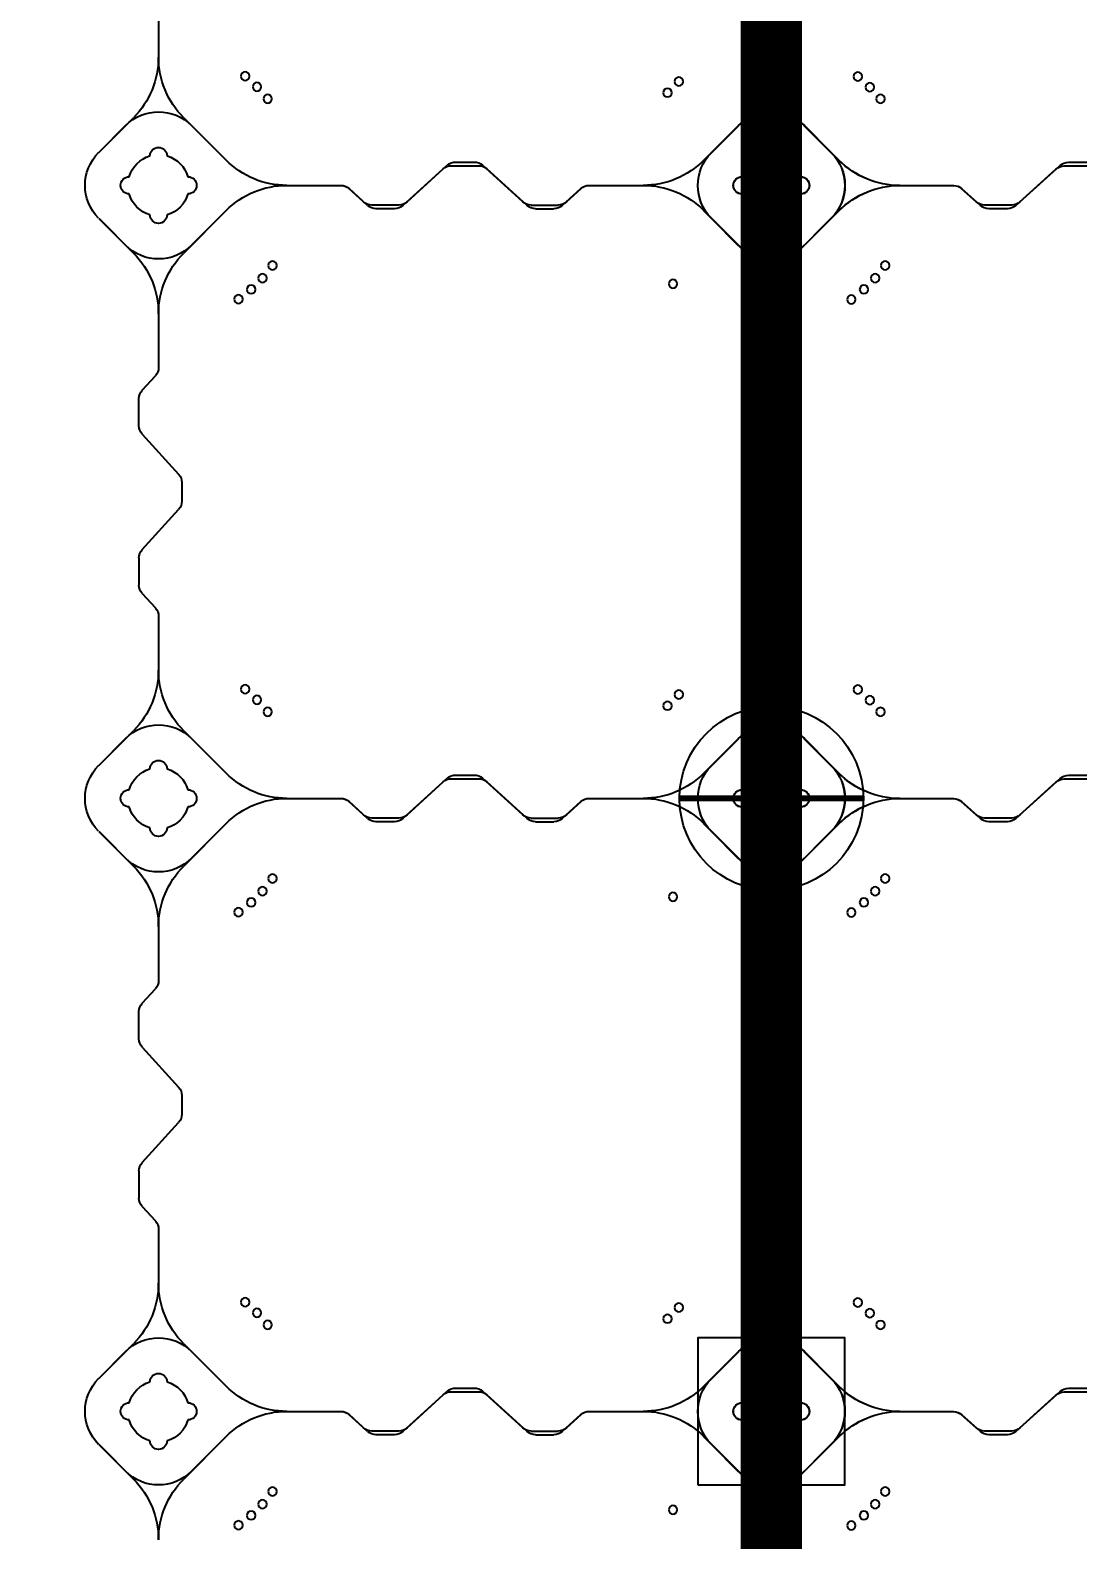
# Model space of a CAD drawing. Header units: millimetres. Extents: x -1612139 to -1260738, y 1141106 to 1536160.
# Drawn here: x -1313624 to -1312769, y 1263707 to 1264938 of the extents above; entities that cross this region are included whole.
import ezdxf

# ---------------------------------------------------------------- set-up
doc = ezdxf.new("R2010")
doc.units = ezdxf.units.MM
doc.header["$LTSCALE"] = 10
doc.layers.get('0').update_dxf_attribs({"linetype": 'CONTINUOUS'})
doc.layers.get('DEFPOINTS').update_dxf_attribs({"linetype": 'CONTINUOUS'})
doc.layers.add('W-FLOAT_BOWL浮筒', color=253, linetype='CONTINUOUS')
doc.styles.add('STANDARD_T3', font='simplex.shx', dxfattribs={"width": 0.7, "bigfont": 'gbcbig.shx'})
doc.dimstyles.new('W&&200', dxfattribs={"dimtxt": 700, "dimasz": 200, "dimexe": 500, "dimexo": 600, "dimgap": 200, "dimtad": 1, "dimdec": 0, "dimzin": 0, "dimdsep": 46, "dimtxsty": 'STANDARD_T3', "dimcen": 0.09, "dimclrd": 1, "dimclre": 1, "dimclrt": 7, "dimazin": 2, "dimtfac": 1, "dimtdec": 0, "dimtix": 1, "dimtmove": 2, "dimatfit": 3, "dimfxl": 100, "dimtolj": 1, "dimtzin": 0, "dimarcsym": 0})

# ---------------------------------------------------------------- blocks, each defined once
blk = doc.blocks.new('蓝色')
at = {"layer": 'W-FLOAT_BOWL浮筒', "color": 5}
for p, q in [((19951.1, -7979.1), (19985.8, -7944.4)), ((19979.5, -7950.8), (19951.2, -7979.1)), ((19957.5, -7972.8), (19985.8, -7944.5)), ((19957.5, -7972.7), (19979.4, -7950.8)), ((20061.6, -7979.1), (20026.8, -7944.4)), ((20055.2, -7972.8), (20026.8, -7944.5)), ((20033.2, -7950.8), (20055.2, -7972.7)), ((20033.2, -7950.8), (20061.5, -7979.1)), ((20173.5, -7986.2), (20161.6, -7997)), ((20177, -7983.2), (20161.8, -7997)), ((20202.5, -7983.6), (20180.2, -7983.6)), ((20199, -7980.6), (20183.7, -7980.6)), ((20205.7, -7983.2), (20238.5, -8013)), ((20209.2, -7986.2), (20242, -8016)), ((20110.9, -7999.6), (20155.1, -7999.6)), ((20110.9, -7999.6), (20154.9, -7999.6)), ((20245.2, -8015.6), (20267.5, -8015.6)), ((19985.8, -8054.9), (19951.1, -8020.1)), ((19979.5, -8048.4), (19951.2, -8020.1)), ((19979.4, -8048.4), (19957.5, -8026.5)), ((19957.5, -8026.5), (19985.8, -8054.8)), ((20026.8, -8054.9), (20061.6, -8020.1)), ((20055.2, -8026.5), (20026.8, -8054.8)), ((20033.2, -8048.4), (20061.5, -8020.1)), ((20055.2, -8026.5), (20033.2, -8048.4)), ((20248.7, -8018.6), (20264, -8018.6)), ((20006.3, -8148.4), (20006.3, -8104.2)), ((20006.3, -8148.2), (20006.3, -8104.2)), ((19989.9, -8170.3), (20003.7, -8155.1)), ((19992.9, -8166.8), (20003.7, -8154.9)), ((19990.3, -8195.8), (19990.3, -8173.5)), ((19987.3, -8192.3), (19987.3, -8177)), ((19989.9, -8199), (20019.7, -8231.8)), ((19992.9, -8202.5), (20022.7, -8235.3)), ((20022.3, -8260.8), (20022.3, -8238.5)), ((20025.3, -8257.3), (20025.3, -8242)), ((19989.9, -8300.3), (20019.7, -8267.5)), ((19992.9, -8296.8), (20022.7, -8264)), ((19987.3, -8307), (19987.3, -8322.3)), ((19990.3, -8303.5), (19990.3, -8325.8)), ((19989.9, -8329), (20003.7, -8344.2)), ((19992.9, -8332.5), (20003.7, -8344.4)), ((20006.3, -8394.9), (20006.3, -8350.9)), ((20006.3, -8394.9), (20006.3, -8351.1)), ((19951.1, -8479.1), (19985.8, -8444.4)), ((19957.5, -8472.8), (19985.8, -8444.5)), ((20061.6, -8479.1), (20026.8, -8444.4)), ((20055.2, -8472.8), (20026.8, -8444.5)), ((19979.5, -8450.8), (19951.2, -8479.1)), ((19957.5, -8472.7), (19979.4, -8450.8)), ((20033.2, -8450.8), (20055.2, -8472.7)), ((20033.2, -8450.8), (20061.5, -8479.1)), ((20177, -8483.2), (20161.8, -8497)), ((20202.5, -8483.6), (20180.2, -8483.6)), ((20199, -8480.6), (20183.7, -8480.6)), ((20205.7, -8483.2), (20238.5, -8513)), ((20173.5, -8486.2), (20161.6, -8497)), ((20209.2, -8486.2), (20242, -8516)), ((20110.9, -8499.6), (20155.1, -8499.6)), ((20110.9, -8499.6), (20154.9, -8499.6)), ((19985.8, -8554.9), (19951.1, -8520.1)), ((19979.5, -8548.4), (19951.2, -8520.1)), ((20026.8, -8554.9), (20061.6, -8520.1)), ((20033.2, -8548.4), (20061.5, -8520.1)), ((20245.2, -8515.6), (20267.5, -8515.6)), ((20248.7, -8518.6), (20264, -8518.6)), ((19979.4, -8548.4), (19957.5, -8526.5)), ((19957.5, -8526.5), (19985.8, -8554.8)), ((20055.2, -8526.5), (20026.8, -8554.8)), ((20055.2, -8526.5), (20033.2, -8548.4)), ((20006.3, -8648.4), (20006.3, -8604.2)), ((20006.3, -8648.2), (20006.3, -8604.2)), ((19989.9, -8670.3), (20003.7, -8655.1)), ((19992.9, -8666.8), (20003.7, -8654.9)), ((19987.3, -8692.3), (19987.3, -8677)), ((19990.3, -8695.8), (19990.3, -8673.5)), ((19989.9, -8699), (20019.7, -8731.8)), ((19992.9, -8702.5), (20022.7, -8735.3)), ((20022.3, -8760.8), (20022.3, -8738.5)), ((20025.3, -8757.3), (20025.3, -8742)), ((19992.9, -8796.8), (20022.7, -8764)), ((19989.9, -8800.3), (20019.7, -8767.5)), ((19990.3, -8803.5), (19990.3, -8825.8)), ((19987.3, -8807), (19987.3, -8822.3)), ((19989.9, -8829), (20003.7, -8844.2)), ((19992.9, -8832.5), (20003.7, -8844.4)), ((20006.3, -8894.9), (20006.3, -8850.9)), ((20006.3, -8894.9), (20006.3, -8851.1)), ((19951.1, -8979.1), (19985.8, -8944.4)), ((19979.5, -8950.8), (19951.2, -8979.1)), ((19957.5, -8972.8), (19985.8, -8944.5)), ((19957.5, -8972.7), (19979.4, -8950.8)), ((20061.6, -8979.1), (20026.8, -8944.4)), ((20055.2, -8972.8), (20026.8, -8944.5)), ((20033.2, -8950.8), (20055.2, -8972.7)), ((20033.2, -8950.8), (20061.5, -8979.1)), ((20173.5, -8986.2), (20161.6, -8997)), ((20177, -8983.2), (20161.8, -8997)), ((20202.5, -8983.6), (20180.2, -8983.6)), ((20199, -8980.6), (20183.7, -8980.6)), ((20205.7, -8983.2), (20238.5, -9013)), ((20209.2, -8986.2), (20242, -9016)), ((20110.9, -8999.6), (20155.1, -8999.6)), ((20110.9, -8999.6), (20154.9, -8999.6)), ((19985.8, -9054.9), (19951.1, -9020.1)), ((19979.5, -9048.4), (19951.2, -9020.1)), ((20026.8, -9054.9), (20061.6, -9020.1)), ((20033.2, -9048.4), (20061.5, -9020.1)), ((20245.2, -9015.6), (20267.5, -9015.6)), ((20248.7, -9018.6), (20264, -9018.6)), ((19979.4, -9048.4), (19957.5, -9026.5)), ((19957.5, -9026.5), (19985.8, -9054.8)), ((20055.2, -9026.5), (20026.8, -9054.8)), ((20055.2, -9026.5), (20033.2, -9048.4)), ((20006.3, -9148.4), (20006.3, -9104.2)), ((20006.3, -9148.2), (20006.3, -9104.2))]:
    blk.add_line(p, q, dxfattribs=at)
for centre in [(20071.6, -7906.7), (20081.9, -7914.9), (20091.1, -7924.1), (20099.2, -7934.3), (20086.6, -8079.9), (20095.3, -8070.2), (20076.9, -8088.6), (20071.6, -8406.7), (20081.9, -8414.9), (20091.1, -8424.1), (20099.2, -8434.3), (20095.3, -8570.2), (20086.6, -8579.9), (20076.9, -8588.6), (20071.6, -8906.7), (20081.9, -8914.9), (20091.1, -8924.1), (20099.2, -8934.3), (20095.3, -9070.2), (20076.9, -9088.6), (20086.6, -9079.9)]:
    blk.add_circle(centre, 3.5, dxfattribs=at)
for centre, radius, start, end in [((19936.3, -7894.9), 70, 315, 0), ((19936.3, -7895), 70, 315, 0), ((20076.3, -7894.9), 70, 180, 225), ((20076.3, -7895), 70, 180, 225), ((20006.3, -7977.7), 38, 45, 135), ((20006.4, -7977.7), 38, 45, 135), ((19984.4, -7999.6), 38, 135, 225), ((19984.4, -7999.7), 38, 135, 225), ((20006.3, -7999.6), 25, 106.2602, 163.7398), ((20006.3, -7999.6), 25, 106.2602, 163.7398), ((20006.3, -7999.6), 25, 106.2602, 163.7398), ((20006.3, -7999.6), 25, 106.2602, 163.7398), ((20006.3, -7975.6), 7, 0, 180), ((20006.3, -7975.6), 7, 0, 180), ((20006.3, -7975.6), 7, 0, 180), ((20006.3, -7975.6), 7, 0, 180), ((20006.3, -7999.6), 25, 16.2602, 73.7398), ((20006.3, -7999.6), 25, 16.2602, 73.7398), ((20006.3, -7999.6), 25, 16.2602, 73.7398), ((20006.3, -7999.6), 25, 16.2602, 73.7398), ((20028.3, -7999.6), 38, 315, 45), ((20028.3, -7999.7), 38, 315, 45), ((20111, -7929.6), 70, 225, 270), ((20111.1, -7929.6), 70, 225, 270), ((20180.2, -7993.6), 10, 90, 132.2737), ((20183.7, -7990.6), 10, 90, 132.2737), ((20199, -7990.6), 10, 47.7263, 90), ((20202.5, -7993.6), 10, 47.7263, 90), ((19982.3, -7999.6), 7, 90, 270), ((19982.3, -7999.6), 7, 90, 270), ((19982.3, -7999.6), 7, 90, 270), ((19982.3, -7999.6), 7, 90, 270), ((20030.3, -7999.6), 7, 270, 90), ((20030.3, -7999.6), 7, 270, 90), ((20030.3, -7999.6), 7, 270, 90), ((20030.3, -7999.6), 7, 270, 90), ((20111, -8069.6), 70, 90, 135), ((20111.1, -8069.6), 70, 90, 135), ((20154.9, -7989.6), 10, 270, 312.2737), ((20155.1, -7989.6), 10, 270, 312.2737), ((20006.3, -7999.6), 25, 196.2602, 253.7398), ((20006.3, -7999.6), 25, 196.2602, 253.7398), ((20006.3, -7999.6), 25, 196.2602, 253.7398), ((20006.3, -7999.6), 25, 196.2602, 253.7398), ((20006.3, -7999.6), 25, 286.2602, 343.7398), ((20006.3, -7999.6), 25, 286.2602, 343.7398), ((20006.3, -7999.6), 25, 286.2602, 343.7398), ((20006.3, -7999.6), 25, 286.2602, 343.7398), ((20245.2, -8005.6), 10, 227.7263, 270), ((20006.3, -8023.6), 7, 180, 0), ((20006.3, -8023.6), 7, 180, 0), ((20006.3, -8023.6), 7, 180, 0), ((20006.3, -8023.6), 7, 180, 0), ((20248.7, -8008.6), 10, 227.7263, 270), ((20006.3, -8021.6), 38, 225, 315), ((20006.4, -8021.6), 38, 225, 315), ((19936.3, -8104.3), 70, 0, 45), ((19936.3, -8104.3), 70, 0, 45), ((20076.3, -8104.3), 70, 135, 180), ((20076.3, -8104.3), 70, 135, 180), ((19996.3, -8148.2), 10, 317.7263, 0), ((19996.3, -8148.4), 10, 317.7263, 0), ((19997.3, -8177), 10, 137.7263, 180), ((20000.3, -8173.5), 10, 137.7263, 180), ((19997.3, -8192.3), 10, 180, 222.2737), ((20000.3, -8195.8), 10, 180, 222.2737), ((20012.3, -8238.5), 10, 0, 42.2737), ((20015.3, -8242), 10, 0, 42.2737), ((20012.3, -8260.8), 10, 317.7263, 0), ((20015.3, -8257.3), 10, 317.7263, 0), ((20000.3, -8303.5), 10, 137.7263, 180), ((19997.3, -8307), 10, 137.7263, 180), ((19997.3, -8322.3), 10, 180, 222.2737), ((20000.3, -8325.8), 10, 180, 222.2737), ((19996.3, -8350.9), 10, 0, 42.2737), ((19996.3, -8351.1), 10, 0, 42.2737), ((19936.3, -8394.9), 70, 315, 0), ((19936.3, -8395), 70, 315, 0), ((20076.3, -8394.9), 70, 180, 225), ((20076.3, -8395), 70, 180, 225), ((20006.3, -8477.7), 38, 45, 135), ((20006.4, -8477.7), 38, 45, 135), ((20006.3, -8475.6), 7, 0, 180), ((20006.3, -8475.6), 7, 0, 180), ((20006.3, -8475.6), 7, 0, 180), ((20006.3, -8475.6), 7, 0, 180), ((19984.4, -8499.6), 38, 135, 225), ((19984.4, -8499.7), 38, 135, 225), ((20006.3, -8499.6), 25, 106.2602, 163.7398), ((20006.3, -8499.6), 25, 106.2602, 163.7398), ((20006.3, -8499.6), 25, 106.2602, 163.7398), ((20006.3, -8499.6), 25, 106.2602, 163.7398), ((20006.3, -8499.6), 25, 16.2602, 73.7398), ((20006.3, -8499.6), 25, 16.2602, 73.7398), ((20006.3, -8499.6), 25, 16.2602, 73.7398), ((20006.3, -8499.6), 25, 16.2602, 73.7398), ((20028.3, -8499.6), 38, 315, 45), ((20028.3, -8499.7), 38, 315, 45), ((20111, -8429.6), 70, 225, 270), ((20111.1, -8429.6), 70, 225, 270), ((20180.2, -8493.6), 10, 90, 132.2737), ((20183.7, -8490.6), 10, 90, 132.2737), ((20199, -8490.6), 10, 47.7263, 90), ((20202.5, -8493.6), 10, 47.7263, 90), ((19982.3, -8499.6), 7, 90, 270), ((19982.3, -8499.6), 7, 90, 270), ((19982.3, -8499.6), 7, 90, 270), ((19982.3, -8499.6), 7, 90, 270), ((20030.3, -8499.6), 7, 270, 90), ((20030.3, -8499.6), 7, 270, 90), ((20030.3, -8499.6), 7, 270, 90), ((20030.3, -8499.6), 7, 270, 90), ((20006.3, -8499.6), 25, 196.2602, 253.7398), ((20006.3, -8499.6), 25, 196.2602, 253.7398), ((20006.3, -8499.6), 25, 196.2602, 253.7398), ((20006.3, -8499.6), 25, 196.2602, 253.7398), ((20006.3, -8499.6), 25, 286.2602, 343.7398), ((20006.3, -8499.6), 25, 286.2602, 343.7398), ((20006.3, -8499.6), 25, 286.2602, 343.7398), ((20006.3, -8499.6), 25, 286.2602, 343.7398), ((20111, -8569.6), 70, 90, 135), ((20111.1, -8569.6), 70, 90, 135), ((20154.9, -8489.6), 10, 270, 312.2737), ((20155.1, -8489.6), 10, 270, 312.2737), ((20245.2, -8505.6), 10, 227.7263, 270), ((20248.7, -8508.6), 10, 227.7263, 270), ((20006.3, -8523.6), 7, 180, 0), ((20006.3, -8523.6), 7, 180, 0), ((20006.3, -8523.6), 7, 180, 0), ((20006.3, -8523.6), 7, 180, 0), ((20006.3, -8521.6), 38, 225, 315), ((20006.4, -8521.6), 38, 225, 315), ((19936.3, -8604.3), 70, 0, 45), ((19936.3, -8604.3), 70, 0, 45), ((20076.3, -8604.3), 70, 135, 180), ((20076.3, -8604.3), 70, 135, 180), ((19996.3, -8648.2), 10, 317.7263, 0), ((19996.3, -8648.4), 10, 317.7263, 0), ((20000.3, -8673.5), 10, 137.7263, 180), ((19997.3, -8677), 10, 137.7263, 180), ((19997.3, -8692.3), 10, 180, 222.2737), ((20000.3, -8695.8), 10, 180, 222.2737), ((20012.3, -8738.5), 10, 0, 42.2737), ((20015.3, -8742), 10, 0, 42.2737), ((20012.3, -8760.8), 10, 317.7263, 0), ((20015.3, -8757.3), 10, 317.7263, 0), ((19997.3, -8807), 10, 137.7263, 180), ((20000.3, -8803.5), 10, 137.7263, 180), ((19997.3, -8822.3), 10, 180, 222.2737), ((20000.3, -8825.8), 10, 180, 222.2737), ((19996.3, -8850.9), 10, 0, 42.2737), ((19996.3, -8851.1), 10, 0, 42.2737), ((19936.3, -8894.9), 70, 315, 0), ((19936.3, -8895), 70, 315, 0), ((20076.3, -8894.9), 70, 180, 225), ((20076.3, -8895), 70, 180, 225), ((20006.3, -8977.7), 38, 45, 135), ((20006.4, -8977.7), 38, 45, 135), ((19984.4, -8999.6), 38, 135, 225), ((19984.4, -8999.7), 38, 135, 225), ((20006.3, -8999.6), 25, 106.2602, 163.7398), ((20006.3, -8999.6), 25, 106.2602, 163.7398), ((20006.3, -8999.6), 25, 106.2602, 163.7398), ((20006.3, -8999.6), 25, 106.2602, 163.7398), ((20006.3, -8975.6), 7, 0, 180), ((20006.3, -8975.6), 7, 0, 180), ((20006.3, -8975.6), 7, 0, 180), ((20006.3, -8975.6), 7, 0, 180), ((20006.3, -8999.6), 25, 16.2602, 73.7398), ((20006.3, -8999.6), 25, 16.2602, 73.7398), ((20006.3, -8999.6), 25, 16.2602, 73.7398), ((20006.3, -8999.6), 25, 16.2602, 73.7398), ((20028.3, -8999.6), 38, 315, 45), ((20028.3, -8999.7), 38, 315, 45), ((20111, -8929.6), 70, 225, 270), ((20111.1, -8929.6), 70, 225, 270), ((20180.2, -8993.6), 10, 90, 132.2737), ((20183.7, -8990.6), 10, 90, 132.2737), ((20199, -8990.6), 10, 47.7263, 90), ((20202.5, -8993.6), 10, 47.7263, 90), ((19982.3, -8999.6), 7, 90, 270), ((19982.3, -8999.6), 7, 90, 270), ((19982.3, -8999.6), 7, 90, 270), ((19982.3, -8999.6), 7, 90, 270), ((20030.3, -8999.6), 7, 270, 90), ((20030.3, -8999.6), 7, 270, 90), ((20030.3, -8999.6), 7, 270, 90), ((20030.3, -8999.6), 7, 270, 90), ((20111, -9069.6), 70, 90, 135), ((20111.1, -9069.6), 70, 90, 135), ((20154.9, -8989.6), 10, 270, 312.2737), ((20155.1, -8989.6), 10, 270, 312.2737), ((20006.3, -8999.6), 25, 196.2602, 253.7398), ((20006.3, -8999.6), 25, 196.2602, 253.7398), ((20006.3, -8999.6), 25, 196.2602, 253.7398), ((20006.3, -8999.6), 25, 196.2602, 253.7398), ((20006.3, -8999.6), 25, 286.2602, 343.7398), ((20006.3, -8999.6), 25, 286.2602, 343.7398), ((20006.3, -8999.6), 25, 286.2602, 343.7398), ((20006.3, -8999.6), 25, 286.2602, 343.7398), ((20245.2, -9005.6), 10, 227.7263, 270), ((20006.3, -9023.6), 7, 180, 0), ((20006.3, -9023.6), 7, 180, 0), ((20006.3, -9023.6), 7, 180, 0), ((20006.3, -9023.6), 7, 180, 0), ((20248.7, -9008.6), 10, 227.7263, 270), ((20006.3, -9021.6), 38, 225, 315), ((20006.4, -9021.6), 38, 225, 315), ((19936.3, -9104.3), 70, 0, 45), ((19936.3, -9104.3), 70, 0, 45), ((20076.3, -9104.3), 70, 135, 180), ((20076.3, -9104.3), 70, 135, 180)]:
    blk.add_arc(centre, radius, start, end, dxfattribs=at)
blk = doc.blocks.new('橙色')
at = {"layer": 'W-FLOAT_BOWL浮筒', "color": 30}
for p, q in [((19951.2, -7473.2), (19979.5, -7444.8)), ((20055.2, -7479.5), (20020.5, -7444.8)), ((20444.8, -7479.5), (20479.5, -7444.8)), ((20548.8, -7473.2), (20520.5, -7444.8)), ((19951.2, -7473.1), (19973.1, -7451.2)), ((20026.8, -7451.2), (20055.2, -7479.5)), ((20473.2, -7451.2), (20444.8, -7479.5)), ((20526.9, -7451.2), (20548.8, -7473.1)), ((20170.6, -7483.6), (20155.5, -7497.4)), ((20196.1, -7484), (20173.9, -7484)), ((20192.6, -7481), (20177.4, -7481)), ((20199.4, -7483.6), (20232.1, -7513.4)), ((20300.6, -7483.6), (20267.9, -7513.4)), ((20303.9, -7484), (20326.1, -7484)), ((20307.4, -7481), (20322.6, -7481)), ((20329.4, -7483.6), (20344.5, -7497.4)), ((20167.1, -7486.6), (20155.3, -7497.4)), ((20202.9, -7486.6), (20235.6, -7516.4)), ((20297.1, -7486.6), (20264.4, -7516.4)), ((20332.9, -7486.6), (20344.7, -7497.4)), ((20104.6, -7500), (20148.7, -7500)), ((20104.6, -7500), (20148.5, -7500)), ((20351.3, -7500), (20395.3, -7500)), ((20351.5, -7500), (20395.3, -7500)), ((20020.5, -7555.2), (20055.2, -7520.5)), ((20026.8, -7548.8), (20055.2, -7520.5)), ((20238.9, -7516), (20261.1, -7516)), ((20242.4, -7519), (20257.6, -7519)), ((20473.2, -7548.8), (20444.8, -7520.5)), ((20479.5, -7555.2), (20444.8, -7520.5)), ((19951.2, -7526.8), (19979.5, -7555.2)), ((19973.1, -7548.8), (19951.2, -7526.9)), ((20548.8, -7526.8), (20520.5, -7555.2)), ((20548.8, -7526.9), (20526.9, -7548.8)), ((20000, -7648.5), (20000, -7604.6)), ((20500, -7648.7), (20500, -7604.6)), ((19986.6, -7667.1), (19997.4, -7655.3)), ((20483.6, -7670.6), (20497.4, -7655.5)), ((19984, -7696.1), (19984, -7673.9)), ((20481, -7692.6), (20481, -7677.4)), ((19986.6, -7702.9), (20016.4, -7735.6)), ((20483.6, -7699.4), (20513.4, -7732.1)), ((20019, -7757.6), (20019, -7742.4)), ((20516, -7761.1), (20516, -7738.9)), ((19986.6, -7797.1), (20016.4, -7764.4)), ((20483.6, -7800.6), (20513.4, -7767.9)), ((19984, -7803.9), (19984, -7826.1)), ((20481, -7807.4), (20481, -7822.6)), ((20483.6, -7829.4), (20497.4, -7844.5)), ((19986.6, -7832.9), (19997.4, -7844.7)), ((20000, -7895.3), (20000, -7851.5)), ((20500, -7895.3), (20500, -7851.3)), ((19951.2, -7973.2), (19979.5, -7944.8)), ((19951.2, -7973.1), (19973.1, -7951.2)), ((20055.2, -7979.5), (20020.5, -7944.8)), ((20026.8, -7951.2), (20055.2, -7979.5)), ((20444.8, -7979.5), (20479.5, -7944.8)), ((20473.2, -7951.2), (20444.8, -7979.5)), ((20548.8, -7973.2), (20520.5, -7944.8)), ((20526.9, -7951.2), (20548.8, -7973.1)), ((20167.1, -7986.6), (20155.3, -7997.4)), ((20170.6, -7983.6), (20155.5, -7997.4)), ((20196.1, -7984), (20173.9, -7984)), ((20192.6, -7981), (20177.4, -7981)), ((20199.4, -7983.6), (20232.1, -8013.4)), ((20202.9, -7986.6), (20235.6, -8016.4)), ((20297.1, -7986.6), (20264.4, -8016.4)), ((20300.6, -7983.6), (20267.9, -8013.4)), ((20303.9, -7984), (20326.1, -7984)), ((20307.4, -7981), (20322.6, -7981)), ((20329.4, -7983.6), (20344.5, -7997.4)), ((20332.9, -7986.6), (20344.7, -7997.4)), ((20104.6, -8000), (20148.7, -8000)), ((20104.6, -8000), (20148.5, -8000)), ((20351.3, -8000), (20395.3, -8000)), ((20351.5, -8000), (20395.3, -8000)), ((19951.2, -8026.8), (19979.5, -8055.2)), ((19973.1, -8048.8), (19951.2, -8026.9)), ((20020.5, -8055.2), (20055.2, -8020.5)), ((20026.8, -8048.8), (20055.2, -8020.5)), ((20238.9, -8016), (20261.1, -8016)), ((20242.4, -8019), (20257.6, -8019)), ((20473.2, -8048.8), (20444.8, -8020.5)), ((20479.5, -8055.2), (20444.8, -8020.5)), ((20548.8, -8026.8), (20520.5, -8055.2)), ((20548.8, -8026.9), (20526.9, -8048.8)), ((20000, -8148.5), (20000, -8104.6)), ((20500, -8148.7), (20500, -8104.6)), ((19986.6, -8167.1), (19997.4, -8155.3)), ((20483.6, -8170.6), (20497.4, -8155.5)), ((19984, -8196.1), (19984, -8173.9)), ((20481, -8192.6), (20481, -8177.4)), ((20483.6, -8199.4), (20513.4, -8232.1)), ((19986.6, -8202.9), (20016.4, -8235.6)), ((20019, -8257.6), (20019, -8242.4)), ((20516, -8261.1), (20516, -8238.9)), ((19986.6, -8297.1), (20016.4, -8264.4)), ((20483.6, -8300.6), (20513.4, -8267.9)), ((19984, -8303.9), (19984, -8326.1)), ((20481, -8307.4), (20481, -8322.6)), ((19986.6, -8332.9), (19997.4, -8344.7)), ((20483.6, -8329.4), (20497.4, -8344.5)), ((20000, -8395.3), (20000, -8351.5)), ((20500, -8395.3), (20500, -8351.3)), ((19951.2, -8473.2), (19979.5, -8444.8)), ((20055.2, -8479.5), (20020.5, -8444.8)), ((20444.8, -8479.5), (20479.5, -8444.8)), ((20548.8, -8473.2), (20520.5, -8444.8)), ((19951.2, -8473.1), (19973.1, -8451.2)), ((20026.8, -8451.2), (20055.2, -8479.5)), ((20473.2, -8451.2), (20444.8, -8479.5)), ((20526.9, -8451.2), (20548.8, -8473.1)), ((20170.6, -8483.6), (20155.5, -8497.4)), ((20192.6, -8481), (20177.4, -8481)), ((20199.4, -8483.6), (20232.1, -8513.4)), ((20300.6, -8483.6), (20267.9, -8513.4)), ((20307.4, -8481), (20322.6, -8481)), ((20329.4, -8483.6), (20344.5, -8497.4)), ((20167.1, -8486.6), (20155.3, -8497.4)), ((20196.1, -8484), (20173.9, -8484)), ((20202.9, -8486.6), (20235.6, -8516.4)), ((20297.1, -8486.6), (20264.4, -8516.4)), ((20303.9, -8484), (20326.1, -8484)), ((20332.9, -8486.6), (20344.7, -8497.4)), ((20104.6, -8500), (20148.7, -8500)), ((20104.6, -8500), (20148.5, -8500)), ((20351.3, -8500), (20395.3, -8500)), ((20351.5, -8500), (20395.3, -8500)), ((20020.5, -8555.2), (20055.2, -8520.5)), ((20026.8, -8548.8), (20055.2, -8520.5)), ((20238.9, -8516), (20261.1, -8516)), ((20242.4, -8519), (20257.6, -8519)), ((20473.2, -8548.8), (20444.8, -8520.5)), ((20479.5, -8555.2), (20444.8, -8520.5)), ((19951.2, -8526.8), (19979.5, -8555.2)), ((19973.1, -8548.8), (19951.2, -8526.9)), ((20548.8, -8526.8), (20520.5, -8555.2)), ((20548.8, -8526.9), (20526.9, -8548.8)), ((20000, -8648.5), (20000, -8604.6)), ((20500, -8648.7), (20500, -8604.6))]:
    blk.add_line(p, q, dxfattribs=at)
for centre in [(20065.3, -7407.1), (20075.6, -7415.2), (20084.8, -7424.4), (20419.7, -7419.7), (20092.9, -7434.7), (20089, -7570.6), (20415.2, -7575.6), (20080.3, -7580.3), (20424.4, -7584.8), (20070.6, -7589), (20065.3, -7907.1), (20075.6, -7915.2), (20419.7, -7919.7), (20084.8, -7924.4), (20092.9, -7934.7), (20080.3, -8080.3), (20089, -8070.6), (20415.2, -8075.6), (20070.6, -8089), (20424.4, -8084.8), (20065.3, -8407.1), (20075.6, -8415.2), (20084.8, -8424.4), (20419.7, -8419.7), (20092.9, -8434.7), (20089, -8570.6), (20080.3, -8580.3), (20415.2, -8575.6), (20424.4, -8584.8), (20070.6, -8589)]:
    blk.add_circle(centre, 3.5, dxfattribs=at)
for centre, radius, start, end in [((19930, -7395.3), 70, 315, 0), ((20070, -7395.3), 70, 180, 225), ((20430, -7395.3), 70, 315, 0), ((20570, -7395.3), 70, 180, 225), ((20000, -7478), 38, 45, 135), ((20500, -7478), 38, 45, 135), ((19978, -7500), 38, 135, 225), ((19978, -7500), 38, 135, 225), ((20000, -7476), 7, 0, 180), ((20000, -7476), 7, 0, 180), ((20500, -7476), 7, 0, 180), ((20500, -7476), 7, 0, 180), ((20522, -7500), 38, 315, 45), ((20522, -7500), 38, 315, 45), ((20000, -7500), 25, 106.2602, 163.7398), ((20000, -7500), 25, 106.2602, 163.7398), ((20000, -7500), 25, 16.2602, 73.7398), ((20000, -7500), 25, 16.2602, 73.7398), ((20104.7, -7430), 70, 225, 270), ((20104.7, -7430), 70, 225, 270), ((20173.9, -7494), 10, 90, 132.2737), ((20177.4, -7491), 10, 90, 132.2737), ((20192.6, -7491), 10, 47.7263, 90), ((20196.1, -7494), 10, 47.7263, 90), ((20303.9, -7494), 10, 90, 132.2737), ((20307.4, -7491), 10, 90, 132.2737), ((20322.6, -7491), 10, 47.7263, 90), ((20326.1, -7494), 10, 47.7263, 90), ((20395.3, -7430), 70, 270, 315), ((20395.3, -7430), 70, 270, 315), ((20500, -7500), 25, 106.2602, 163.7398), ((20500, -7500), 25, 106.2602, 163.7398), ((20500, -7500), 25, 16.2602, 73.7398), ((20500, -7500), 25, 16.2602, 73.7398), ((19976, -7500), 7, 90, 270), ((19976, -7500), 7, 90, 270), ((20024, -7500), 7, 270, 90), ((20024, -7500), 7, 270, 90), ((20148.5, -7490), 10, 270, 312.2737), ((20148.7, -7490), 10, 270, 312.2737), ((20351.3, -7490), 10, 227.7263, 270), ((20351.5, -7490), 10, 227.7263, 270), ((20476, -7500), 7, 90, 270), ((20476, -7500), 7, 90, 270), ((20524, -7500), 7, 270, 90), ((20524, -7500), 7, 270, 90), ((20000, -7500), 25, 196.2602, 253.7398), ((20000, -7500), 25, 196.2602, 253.7398), ((20000, -7500), 25, 286.2602, 343.7398), ((20000, -7500), 25, 286.2602, 343.7398), ((20104.7, -7570), 70, 90, 135), ((20104.7, -7570), 70, 90, 135), ((20395.3, -7570), 70, 45, 90), ((20395.3, -7570), 70, 45, 90), ((20500, -7500), 25, 196.2602, 253.7398), ((20500, -7500), 25, 196.2602, 253.7398), ((20500, -7500), 25, 286.2602, 343.7398), ((20500, -7500), 25, 286.2602, 343.7398), ((20238.9, -7506), 10, 227.7263, 270), ((20242.4, -7509), 10, 227.7263, 270), ((20257.6, -7509), 10, 270, 312.2737), ((20261.1, -7506), 10, 270, 312.2737), ((20000, -7524), 7, 180, 0), ((20000, -7524), 7, 180, 0), ((20500, -7524), 7, 180, 0), ((20500, -7524), 7, 180, 0), ((20000, -7522), 38, 225, 315), ((19930, -7604.7), 70, 0, 45), ((20070, -7604.7), 70, 135, 180), ((20500, -7522), 38, 225, 315), ((20430, -7604.7), 70, 0, 45), ((20570, -7604.7), 70, 135, 180), ((19990, -7648.5), 10, 317.7263, 0), ((20490, -7648.7), 10, 317.7263, 0), ((19994, -7673.9), 10, 137.7263, 180), ((20491, -7677.4), 10, 137.7263, 180), ((20491, -7692.6), 10, 180, 222.2737), ((19994, -7696.1), 10, 180, 222.2737), ((20506, -7738.9), 10, 0, 42.2737), ((20009, -7742.4), 10, 0, 42.2737), ((20009, -7757.6), 10, 317.7263, 0), ((20506, -7761.1), 10, 317.7263, 0), ((19994, -7803.9), 10, 137.7263, 180), ((20491, -7807.4), 10, 137.7263, 180), ((19994, -7826.1), 10, 180, 222.2737), ((20491, -7822.6), 10, 180, 222.2737), ((19990, -7851.5), 10, 0, 42.2737), ((20490, -7851.3), 10, 0, 42.2737), ((19930, -7895.3), 70, 315, 0), ((20070, -7895.3), 70, 180, 225), ((20430, -7895.3), 70, 315, 0), ((20570, -7895.3), 70, 180, 225), ((20000, -7978), 38, 45, 135), ((20500, -7978), 38, 45, 135), ((19978, -8000), 38, 135, 225), ((19978, -8000), 38, 135, 225), ((20000, -8000), 25, 106.2602, 163.7398), ((20000, -8000), 25, 106.2602, 163.7398), ((20000, -7976), 7, 0, 180), ((20000, -7976), 7, 0, 180), ((20000, -8000), 25, 16.2602, 73.7398), ((20000, -8000), 25, 16.2602, 73.7398), ((20500, -8000), 25, 106.2602, 163.7398), ((20500, -8000), 25, 106.2602, 163.7398), ((20500, -7976), 7, 0, 180), ((20500, -7976), 7, 0, 180), ((20500, -8000), 25, 16.2602, 73.7398), ((20500, -8000), 25, 16.2602, 73.7398), ((20522, -8000), 38, 315, 45), ((20522, -8000), 38, 315, 45), ((20104.7, -7930), 70, 225, 270), ((20104.7, -7930), 70, 225, 270), ((20173.9, -7994), 10, 90, 132.2737), ((20177.4, -7991), 10, 90, 132.2737), ((20192.6, -7991), 10, 47.7263, 90), ((20196.1, -7994), 10, 47.7263, 90), ((20303.9, -7994), 10, 90, 132.2737), ((20307.4, -7991), 10, 90, 132.2737), ((20322.6, -7991), 10, 47.7263, 90), ((20326.1, -7994), 10, 47.7263, 90), ((20395.3, -7930), 70, 270, 315), ((20395.3, -7930), 70, 270, 315), ((19976, -8000), 7, 90, 270), ((19976, -8000), 7, 90, 270), ((20024, -8000), 7, 270, 90), ((20024, -8000), 7, 270, 90), ((20104.7, -8070), 70, 90, 135), ((20104.7, -8070), 70, 90, 135), ((20148.5, -7990), 10, 270, 312.2737), ((20148.7, -7990), 10, 270, 312.2737), ((20351.3, -7990), 10, 227.7263, 270), ((20351.5, -7990), 10, 227.7263, 270), ((20395.3, -8070), 70, 45, 90), ((20395.3, -8070), 70, 45, 90), ((20476, -8000), 7, 90, 270), ((20476, -8000), 7, 90, 270), ((20524, -8000), 7, 270, 90), ((20524, -8000), 7, 270, 90), ((20000, -8000), 25, 196.2602, 253.7398), ((20000, -8000), 25, 196.2602, 253.7398), ((20000, -8000), 25, 286.2602, 343.7398), ((20000, -8000), 25, 286.2602, 343.7398), ((20238.9, -8006), 10, 227.7263, 270), ((20261.1, -8006), 10, 270, 312.2737), ((20500, -8000), 25, 196.2602, 253.7398), ((20500, -8000), 25, 196.2602, 253.7398), ((20500, -8000), 25, 286.2602, 343.7398), ((20500, -8000), 25, 286.2602, 343.7398), ((20000, -8024), 7, 180, 0), ((20000, -8024), 7, 180, 0), ((20242.4, -8009), 10, 227.7263, 270), ((20257.6, -8009), 10, 270, 312.2737), ((20500, -8024), 7, 180, 0), ((20500, -8024), 7, 180, 0), ((20000, -8022), 38, 225, 315), ((20500, -8022), 38, 225, 315), ((19930, -8104.7), 70, 0, 45), ((20070, -8104.7), 70, 135, 180), ((20430, -8104.7), 70, 0, 45), ((20570, -8104.7), 70, 135, 180), ((19990, -8148.5), 10, 317.7263, 0), ((20490, -8148.7), 10, 317.7263, 0), ((19994, -8173.9), 10, 137.7263, 180), ((20491, -8177.4), 10, 137.7263, 180), ((19994, -8196.1), 10, 180, 222.2737), ((20491, -8192.6), 10, 180, 222.2737), ((20009, -8242.4), 10, 0, 42.2737), ((20506, -8238.9), 10, 0, 42.2737), ((20009, -8257.6), 10, 317.7263, 0), ((20506, -8261.1), 10, 317.7263, 0), ((19994, -8303.9), 10, 137.7263, 180), ((20491, -8307.4), 10, 137.7263, 180), ((20491, -8322.6), 10, 180, 222.2737), ((19994, -8326.1), 10, 180, 222.2737), ((19990, -8351.5), 10, 0, 42.2737), ((20490, -8351.3), 10, 0, 42.2737), ((19930, -8395.3), 70, 315, 0), ((20070, -8395.3), 70, 180, 225), ((20430, -8395.3), 70, 315, 0), ((20570, -8395.3), 70, 180, 225), ((20000, -8478), 38, 45, 135), ((20500, -8478), 38, 45, 135), ((20000, -8476), 7, 0, 180), ((20000, -8476), 7, 0, 180), ((20500, -8476), 7, 0, 180), ((20500, -8476), 7, 0, 180), ((19978, -8500), 38, 135, 225), ((19978, -8500), 38, 135, 225), ((20000, -8500), 25, 106.2602, 163.7398), ((20000, -8500), 25, 106.2602, 163.7398), ((20000, -8500), 25, 16.2602, 73.7398), ((20000, -8500), 25, 16.2602, 73.7398), ((20104.7, -8430), 70, 225, 270), ((20104.7, -8430), 70, 225, 270), ((20177.4, -8491), 10, 90, 132.2737), ((20192.6, -8491), 10, 47.7263, 90), ((20307.4, -8491), 10, 90, 132.2737), ((20322.6, -8491), 10, 47.7263, 90), ((20395.3, -8430), 70, 270, 315), ((20395.3, -8430), 70, 270, 315), ((20500, -8500), 25, 106.2602, 163.7398), ((20500, -8500), 25, 106.2602, 163.7398), ((20500, -8500), 25, 16.2602, 73.7398), ((20500, -8500), 25, 16.2602, 73.7398), ((20522, -8500), 38, 315, 45), ((20522, -8500), 38, 315, 45), ((19976, -8500), 7, 90, 270), ((19976, -8500), 7, 90, 270), ((20024, -8500), 7, 270, 90), ((20024, -8500), 7, 270, 90), ((20173.9, -8494), 10, 90, 132.2737), ((20196.1, -8494), 10, 47.7263, 90), ((20303.9, -8494), 10, 90, 132.2737), ((20326.1, -8494), 10, 47.7263, 90), ((20476, -8500), 7, 90, 270), ((20476, -8500), 7, 90, 270), ((20524, -8500), 7, 270, 90), ((20524, -8500), 7, 270, 90), ((20000, -8500), 25, 196.2602, 253.7398), ((20000, -8500), 25, 196.2602, 253.7398), ((20000, -8500), 25, 286.2602, 343.7398), ((20000, -8500), 25, 286.2602, 343.7398), ((20104.7, -8570), 70, 90, 135), ((20104.7, -8570), 70, 90, 135), ((20148.5, -8490), 10, 270, 312.2737), ((20148.7, -8490), 10, 270, 312.2737), ((20351.3, -8490), 10, 227.7263, 270), ((20351.5, -8490), 10, 227.7263, 270), ((20395.3, -8570), 70, 45, 90), ((20395.3, -8570), 70, 45, 90), ((20500, -8500), 25, 196.2602, 253.7398), ((20500, -8500), 25, 196.2602, 253.7398), ((20500, -8500), 25, 286.2602, 343.7398), ((20500, -8500), 25, 286.2602, 343.7398), ((20238.9, -8506), 10, 227.7263, 270), ((20242.4, -8509), 10, 227.7263, 270), ((20257.6, -8509), 10, 270, 312.2737), ((20261.1, -8506), 10, 270, 312.2737), ((20000, -8524), 7, 180, 0), ((20000, -8524), 7, 180, 0), ((20500, -8524), 7, 180, 0), ((20500, -8524), 7, 180, 0), ((20000, -8522), 38, 225, 315), ((19930, -8604.7), 70, 0, 45), ((20070, -8604.7), 70, 135, 180), ((20500, -8522), 38, 225, 315), ((20430, -8604.7), 70, 0, 45), ((20570, -8604.7), 70, 135, 180)]:
    blk.add_arc(centre, radius, start, end, dxfattribs=at)
blk = doc.blocks.new('*D183')
at = {"color": 1, "lineweight": -2, "transparency": 16777216}
for p, q in [((-1333518.8, 1271320.9), (-1333518.8, 1271920.9)), ((-1311518.8, 1271320.9), (-1311518.8, 1271920.9)), ((-1333318.8, 1271420.9), (-1311718.8, 1271420.9))]:
    blk.add_line(p, q, dxfattribs=at)
at = {"color": 1, "transparency": 16777216}
for points in [[(-1333318.8, 1271454.3), (-1333318.8, 1271387.6), (-1333518.8, 1271420.9)], [(-1311718.8, 1271454.3), (-1311718.8, 1271387.6), (-1311518.8, 1271420.9)]]:
    blk.add_solid(points, dxfattribs=at)
at = {"layer": 'DEFPOINTS', "color": 0, "transparency": 16777216}
for p in [(-1311518.8, 1271420.9), (-1333518.8, 1256311.5), (-1311518.8, 1253811.5)]:
    blk.add_point(p, dxfattribs=at)
at = {"color": 7, "transparency": 16777216, "insert": (-1321828.2, 1271970.9), "char_height": 700, "attachment_point": 5, "style": 'STANDARD_T3'}
blk.add_mtext('\\A1;22000', dxfattribs=at)
blk = doc.blocks.new('LGZ')
at = {"color": 6}
blk.add_lwpolyline([(-60, -60), (60, -60), (60, 60), (-60, 60)], close=True, dxfattribs=at)
blk = doc.blocks.new('系船栓1')
at = {"color": 2, "const_width": 5}
blk.add_lwpolyline([(75, 0), (-75, 0)], dxfattribs=at)
blk.add_circle((0, 0), 75)

msp = doc.modelspace()

# ---------------------------------------------------------------- linework, layer by layer
at = {"color": 6, "const_width": 50}
msp.add_lwpolyline([(-1333018.8, 1255811.5), (-1324018.8, 1255811.5), (-1324018.8, 1267811.5), (-1323018.8, 1267811.5), (-1323018.8, 1255811.5), (-1313018.8, 1255811.5), (-1313018.8, 1267811.5), (-1312018.8, 1267811.5), (-1312018.8, 1253811.5)], dxfattribs=at)

# ---------------------------------------------------------------- block references
at = {"xscale": -1, "rotation": 180}
for name, p in [('橙色', (-1333518.8, 1256311.5)), ('蓝色', (-1333025.2, 1255811.8))]:
    msp.add_blockref(name, p, dxfattribs=at)
for name, p in [('系船栓1', (-1313018.8, 1264311.5)), ('LGZ', (-1313018.8, 1263811.5))]:
    msp.add_blockref(name, p)

# ---------------------------------------------------------------- dimensions: what is measured, and where the dimension line sits
dim = msp.add_linear_dim(base=(-1311518.8, 1271420.9), p1=(-1333518.8, 1256311.5), p2=(-1311518.8, 1253811.5), dimstyle='W&&200', override={"dimfxlon": 1})
dim.commit()
dim.dimension.update_dxf_attribs({"geometry": '*D183', "text_midpoint": (-1321828.2, 1271970.9), "dimtype": 160})

doc.saveas('drawing.dxf')
